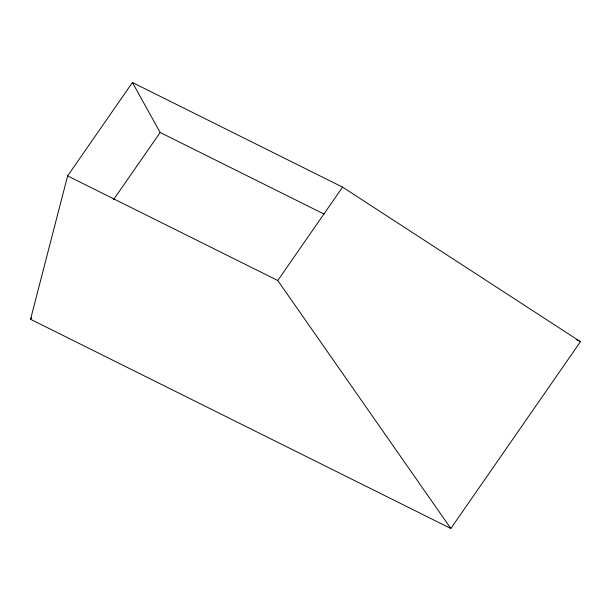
<?xml version="1.0" encoding="UTF-8"?>
<svg xmlns="http://www.w3.org/2000/svg" width="611" height="611" viewBox="0 0 611 611"><rect width="100%" height="100%" fill="white"/><g stroke="black" fill="none" stroke-linecap="round" stroke-linejoin="round"><path stroke-width="0.92" d="M30.55 319.27L67.622 175.915L132.434 82.516L342.572 187.126L580.45 341.694L450.834 528.484L30.55 319.27L31.635 317.712M113.524 199.698L160.166 132.488L132.434 82.516M450.834 528.484L277.768 280.518L342.572 187.126M160.166 132.488L324.181 214.133M576.181 339.571L580.45 341.694M67.622 175.915L277.768 280.518"/></g></svg>
